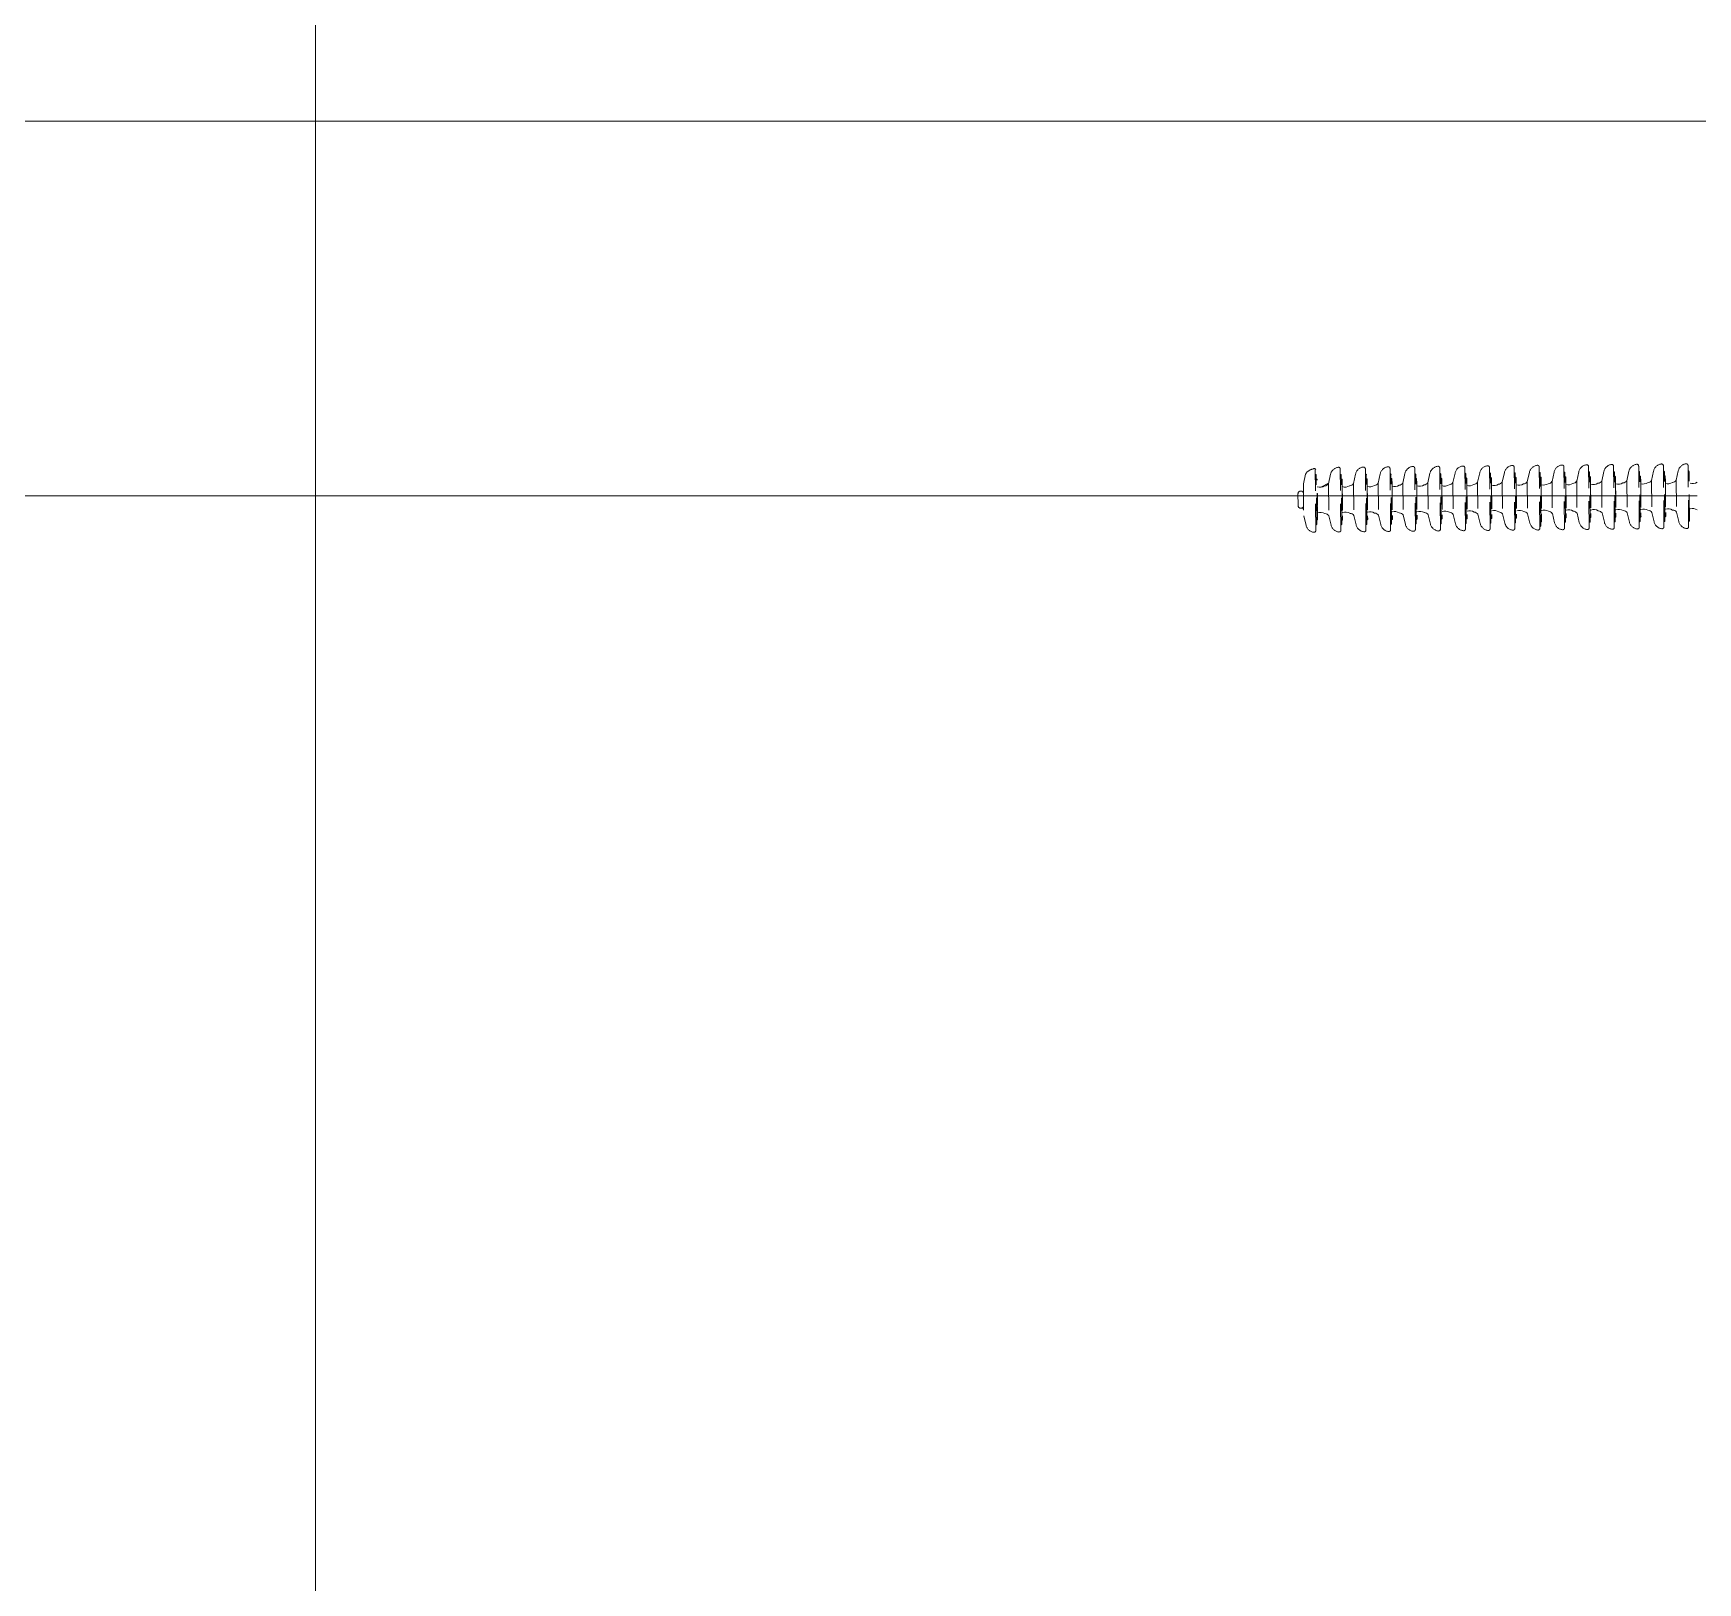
# Model space of a CAD drawing. Header units: inches. Extents: x 3989 to 4711, y 2881 to 3348.
# Drawn here: x 4148.26 to 4179.83, y 3070.32 to 3099.73 of the extents above; entities that cross this region are included whole.
import ezdxf

# ---------------------------------------------------------------- set-up
doc = ezdxf.new("R2010")
doc.units = ezdxf.units.IN
doc.header["$MEASUREMENT"] = 0
doc.linetypes.add('DASHED', pattern=[0.75, 0.5, -0.25])
doc.layers.add('COTAS', color=4, linetype='Continuous')
doc.layers.add('medidas', color=3, linetype='Continuous')

# ---------------------------------------------------------------- blocks, each defined once
blk = doc.blocks.new('*U13')
at = {"color": 0, "linetype": 'DASHED', "lineweight": 0}
for p, q in [((-106.075, -122.639), (-106.066, -121.702)), ((-106.075, -121.781), (-106.067, -121.781)), ((-106.059, -122.75), (-106.048, -121.59)), ((-106.057, -121.693), (-106.049, -121.693)), ((-105.862, -121.69), (-105.822, -121.87)), ((-105.822, -121.87), (-105.828, -122.475)), ((-105.617, -121.879), (-105.623, -122.484)), ((-105.607, -122.643), (-105.598, -121.706)), ((-105.607, -121.786), (-105.599, -121.786)), ((-105.591, -122.755), (-105.579, -121.595)), ((-105.589, -121.698), (-105.58, -121.698)), ((-105.394, -121.695), (-105.354, -121.875)), ((-105.354, -121.875), (-105.36, -122.48)), ((-105.139, -122.648), (-105.129, -121.711)), ((-105.139, -121.791), (-105.13, -121.791)), ((-105.123, -122.76), (-105.111, -121.6)), ((-105.121, -121.703), (-105.112, -121.703)), ((-104.925, -121.7), (-104.885, -121.88)), ((-104.885, -121.88), (-104.891, -122.485)), ((-104.664, -122.653), (-104.654, -121.716)), ((-104.664, -121.795), (-104.655, -121.795)), ((-104.648, -122.764), (-104.636, -121.605)), ((-104.646, -121.707), (-104.637, -121.707)), ((-104.45, -121.705), (-104.41, -121.884)), ((-104.189, -122.658), (-104.179, -121.721)), ((-104.189, -121.8), (-104.18, -121.8)), ((-104.173, -122.769), (-104.161, -121.609)), ((-104.17, -121.712), (-104.162, -121.712)), ((-103.975, -121.709), (-103.935, -121.889)), ((-103.72, -122.662), (-103.711, -121.725)), ((-103.72, -121.805), (-103.712, -121.805)), ((-103.704, -122.774), (-103.693, -121.614)), ((-103.702, -121.717), (-103.694, -121.717)), ((-103.507, -121.714), (-103.467, -121.894)), ((-103.253, -122.739), (-103.243, -121.802)), ((-103.252, -122.668), (-103.243, -121.731)), ((-103.252, -121.81), (-103.243, -121.81)), ((-103.236, -122.779), (-103.224, -121.619)), ((-103.236, -122.779), (-103.224, -121.619)), ((-103.234, -121.722), (-103.225, -121.722)), ((-103.038, -121.719), (-102.998, -121.899)), ((-102.777, -122.672), (-102.768, -121.735)), ((-102.777, -122.672), (-102.768, -121.735)), ((-102.777, -121.814), (-102.768, -121.815)), ((-102.761, -122.784), (-102.749, -121.624)), ((-102.761, -122.784), (-102.749, -121.624)), ((-102.759, -121.726), (-102.75, -121.727)), ((-102.563, -121.724), (-102.523, -121.903)), ((-102.309, -122.677), (-102.299, -121.74)), ((-102.309, -121.819), (-102.3, -121.819)), ((-102.293, -122.788), (-102.281, -121.629)), ((-102.291, -121.731), (-102.282, -121.731)), ((-102.095, -121.728), (-102.055, -121.908)), ((-101.841, -122.682), (-101.831, -121.745)), ((-101.84, -121.824), (-101.832, -121.824)), ((-101.824, -122.793), (-101.813, -121.634)), ((-101.822, -121.736), (-101.814, -121.736)), ((-101.627, -121.734), (-101.587, -121.913)), ((-101.365, -122.686), (-101.356, -121.749)), ((-101.365, -121.829), (-101.357, -121.829)), ((-101.349, -122.798), (-101.337, -121.638)), ((-101.347, -121.741), (-101.339, -121.741)), ((-101.152, -121.738), (-101.112, -121.918)), ((-100.89, -122.691), (-100.881, -121.754)), ((-100.89, -121.834), (-100.882, -121.834)), ((-100.874, -122.803), (-100.862, -121.643)), ((-100.872, -121.746), (-100.863, -121.746)), ((-100.677, -121.743), (-100.637, -121.923)), ((-100.422, -122.696), (-100.412, -121.759)), ((-100.422, -121.838), (-100.413, -121.838)), ((-100.406, -122.808), (-100.394, -121.648)), ((-100.404, -121.75), (-100.395, -121.75)), ((-100.208, -121.748), (-100.168, -121.927)), ((-99.954, -122.701), (-99.944, -121.764)), ((-99.954, -121.843), (-99.945, -121.844)), ((-99.938, -122.813), (-99.926, -121.653)), ((-99.936, -121.755), (-99.927, -121.756)), ((-99.74, -121.753), (-99.7, -121.932)), ((-99.479, -122.706), (-99.469, -121.768)), ((-99.479, -121.848), (-99.47, -121.848)), ((-99.462, -122.817), (-99.451, -121.657)), ((-99.46, -121.76), (-99.452, -121.76)), ((-99.265, -121.757), (-99.225, -121.937)), ((-99.02, -122.615), (-99.012, -121.855)), ((-99.003, -122.704), (-98.994, -121.767)), ((-99.003, -121.846), (-98.995, -121.846)), ((-98.987, -122.815), (-98.975, -121.655)), ((-98.987, -122.822), (-98.976, -121.662)), ((-98.985, -121.758), (-98.977, -121.758)), ((-98.79, -121.755), (-98.75, -121.935)), ((-105.621, -122.286), (-105.619, -122.063)), ((-105.149, -121.884), (-105.155, -122.489)), ((-105.153, -122.292), (-105.15, -122.068)), ((-104.673, -121.888), (-104.68, -122.493)), ((-104.677, -122.296), (-104.675, -122.072)), ((-104.41, -121.884), (-104.416, -122.489)), ((-104.198, -121.893), (-104.204, -122.498)), ((-104.202, -122.301), (-104.2, -122.077)), ((-103.935, -121.889), (-103.941, -122.494)), ((-103.73, -121.898), (-103.736, -122.503)), ((-103.734, -122.306), (-103.732, -122.082)), ((-103.467, -121.894), (-103.473, -122.499)), ((-103.262, -121.903), (-103.268, -122.508)), ((-103.266, -122.311), (-103.264, -122.087)), ((-102.998, -121.899), (-103.005, -122.504)), ((-102.787, -121.907), (-102.793, -122.513)), ((-102.791, -122.315), (-102.788, -122.092)), ((-102.523, -121.903), (-102.529, -122.509)), ((-102.318, -121.912), (-102.324, -122.517)), ((-102.322, -122.32), (-102.32, -122.096)), ((-102.055, -121.908), (-102.061, -122.513)), ((-101.85, -121.917), (-101.856, -122.522)), ((-101.854, -122.325), (-101.852, -122.101)), ((-101.587, -121.913), (-101.593, -122.518)), ((-101.375, -121.922), (-101.381, -122.527)), ((-101.379, -122.329), (-101.377, -122.106)), ((-101.112, -121.918), (-101.118, -122.523)), ((-100.9, -121.927), (-100.906, -122.532)), ((-100.904, -122.334), (-100.902, -122.111)), ((-100.637, -121.923), (-100.643, -122.528)), ((-100.432, -121.931), (-100.438, -122.536)), ((-100.436, -122.339), (-100.433, -122.115)), ((-100.168, -121.927), (-100.174, -122.532)), ((-99.963, -121.936), (-99.969, -122.542)), ((-99.967, -122.344), (-99.965, -122.121)), ((-99.7, -121.932), (-99.706, -122.538)), ((-99.488, -121.941), (-99.494, -122.546)), ((-99.492, -122.349), (-99.49, -122.125)), ((-99.225, -121.937), (-99.231, -122.542)), ((-99.017, -122.347), (-99.015, -122.123)), ((-98.75, -121.935), (-98.756, -122.547)), ((-98.754, -122.343), (-98.752, -122.119)), ((-98.65, -122.344), (-98.648, -122.12)), ((-105.872, -122.654), (-105.828, -122.475)), ((-105.403, -122.659), (-105.36, -122.48)), ((-104.935, -122.664), (-104.891, -122.485)), ((-104.46, -122.668), (-104.416, -122.489)), ((-103.985, -122.673), (-103.941, -122.494)), ((-103.517, -122.678), (-103.473, -122.499)), ((-103.048, -122.683), (-103.005, -122.504)), ((-102.573, -122.687), (-102.529, -122.509)), ((-106.067, -122.647), (-106.058, -122.647)), ((-105.615, -122.564), (-105.606, -122.564)), ((-105.599, -122.652), (-105.59, -122.652)), ((-105.147, -122.569), (-105.138, -122.569)), ((-105.13, -122.657), (-105.122, -122.657)), ((-104.672, -122.573), (-104.663, -122.573)), ((-104.655, -122.662), (-104.647, -122.662)), ((-104.197, -122.578), (-104.188, -122.578)), ((-104.18, -122.666), (-104.171, -122.667)), ((-103.728, -122.583), (-103.72, -122.583)), ((-103.712, -122.671), (-103.703, -122.671)), ((-103.244, -122.747), (-103.236, -122.748)), ((-102.768, -122.681), (-102.76, -122.681)), ((-102.317, -122.597), (-102.308, -122.597)), ((-102.3, -122.686), (-102.292, -122.686)), ((-102.105, -122.692), (-102.061, -122.513)), ((-101.848, -122.602), (-101.84, -122.602)), ((-101.832, -122.691), (-101.823, -122.691)), ((-101.637, -122.697), (-101.593, -122.518)), ((-101.373, -122.607), (-101.365, -122.607)), ((-101.357, -122.695), (-101.348, -122.695)), ((-101.161, -122.702), (-101.118, -122.523)), ((-100.898, -122.612), (-100.889, -122.612)), ((-100.882, -122.7), (-100.873, -122.7)), ((-100.686, -122.707), (-100.643, -122.528)), ((-100.43, -122.616), (-100.421, -122.616)), ((-100.413, -122.705), (-100.405, -122.705)), ((-100.218, -122.711), (-100.174, -122.532)), ((-99.962, -122.621), (-99.953, -122.621)), ((-99.945, -122.71), (-99.937, -122.71)), ((-99.75, -122.716), (-99.706, -122.538)), ((-99.486, -122.626), (-99.478, -122.626)), ((-99.47, -122.714), (-99.461, -122.714)), ((-99.275, -122.721), (-99.231, -122.542)), ((-98.8, -122.726), (-98.756, -122.547))]:
    blk.add_line(p, q, dxfattribs=at)
at = {"color": 0, "lineweight": 0}
for p, q in [((-105.617, -121.879), (-105.616, -121.794)), ((-105.149, -121.884), (-105.148, -121.799)), ((-104.673, -121.888), (-104.673, -121.804)), ((-104.198, -121.893), (-104.197, -121.809)), ((-103.73, -121.898), (-103.729, -121.813)), ((-103.262, -121.903), (-103.261, -121.819)), ((-102.787, -121.907), (-102.786, -121.823)), ((-102.318, -121.912), (-102.317, -121.828)), ((-101.85, -121.917), (-101.849, -121.833)), ((-101.375, -121.922), (-101.374, -121.837)), ((-100.9, -121.927), (-100.899, -121.842)), ((-100.432, -121.931), (-100.431, -121.847)), ((-99.963, -121.936), (-99.962, -121.852)), ((-99.488, -121.941), (-99.487, -121.856)), ((-99.079, -122.004), (-99.228, -121.924)), ((-105.624, -122.555), (-105.623, -122.484)), ((-105.155, -122.56), (-105.155, -122.489)), ((-104.68, -122.565), (-104.68, -122.493)), ((-104.205, -122.569), (-104.204, -122.498)), ((-103.737, -122.574), (-103.736, -122.503)), ((-103.269, -122.579), (-103.268, -122.508)), ((-103.269, -122.65), (-103.269, -122.579)), ((-102.793, -122.584), (-102.793, -122.513)), ((-102.325, -122.588), (-102.324, -122.517)), ((-101.857, -122.594), (-101.856, -122.522)), ((-101.382, -122.598), (-101.381, -122.527)), ((-100.907, -122.603), (-100.906, -122.532)), ((-100.438, -122.608), (-100.438, -122.536)), ((-99.97, -122.613), (-99.969, -122.542)), ((-99.495, -122.617), (-99.494, -122.546))]:
    blk.add_line(p, q, dxfattribs=at)
blk.add_lwpolyline([(-98.734, -122.391), (-98.755, -122.43)], dxfattribs=at)
at = {"color": 0, "linetype": 'DASHED', "lineweight": 0}
for centre, radius, start, end in [((-106.013, -121.591), 0.0346, 82.7008, 179.4188), ((-106.031, -121.728), 0.173, 12.5488, 82.7008), ((-105.545, -121.595), 0.0346, 82.7008, 179.4188), ((-105.562, -121.733), 0.173, 12.5488, 82.7008), ((-106.057, -121.702), 0.00864, 89.4188, 179.4188), ((-105.607, -121.794), 0.00864, 89.4188, 179.4188), ((-105.589, -121.706), 0.00864, 89.4188, 179.4188), ((-105.139, -121.8), 0.00864, 89.4188, 179.4188), ((-105.121, -121.711), 0.00864, 89.4188, 179.4188), ((-105.076, -121.601), 0.0346, 82.7008, 179.4188), ((-105.094, -121.738), 0.173, 12.5488, 82.7008), ((-104.664, -121.804), 0.00864, 89.4188, 179.4188), ((-104.646, -121.716), 0.00864, 89.4188, 179.4188), ((-104.601, -121.605), 0.0346, 82.7008, 179.4188), ((-104.619, -121.742), 0.173, 12.5488, 82.7008), ((-104.189, -121.809), 0.00864, 89.4188, 179.4188), ((-104.171, -121.721), 0.00864, 89.4188, 179.4188), ((-104.126, -121.61), 0.0346, 82.7008, 179.4188), ((-104.144, -121.747), 0.173, 12.5488, 82.7008), ((-103.72, -121.814), 0.00864, 89.4188, 179.4188), ((-103.702, -121.726), 0.00864, 89.4188, 179.4188), ((-103.658, -121.615), 0.0346, 82.7008, 179.4188), ((-103.676, -121.752), 0.173, 12.5488, 82.7008), ((-103.252, -121.819), 0.00864, 89.4188, 179.4188), ((-103.234, -121.731), 0.00864, 89.4188, 179.4188), ((-103.19, -121.62), 0.0346, 82.7008, 179.4188), ((-103.207, -121.757), 0.173, 12.5488, 82.7008), ((-102.777, -121.823), 0.00864, 89.4188, 179.4188), ((-102.759, -121.735), 0.00864, 89.4188, 179.4188), ((-102.715, -121.624), 0.0346, 82.7008, 179.4188), ((-102.732, -121.761), 0.173, 12.5488, 82.7008), ((-102.309, -121.828), 0.00864, 89.4188, 179.4188), ((-102.291, -121.74), 0.00864, 89.4188, 179.4188), ((-102.246, -121.629), 0.0346, 82.7008, 179.4188), ((-102.264, -121.766), 0.173, 12.5488, 82.7008), ((-101.841, -121.833), 0.00864, 89.4188, 179.4188), ((-101.822, -121.745), 0.00864, 89.4188, 179.4188), ((-101.778, -121.634), 0.0346, 82.7008, 179.4188), ((-101.796, -121.771), 0.173, 12.5488, 82.7008), ((-101.365, -121.837), 0.00864, 89.4188, 179.4188), ((-101.347, -121.749), 0.00864, 89.4188, 179.4188), ((-101.303, -121.638), 0.0346, 82.7008, 179.4188), ((-101.32, -121.776), 0.173, 12.5488, 82.7008), ((-100.89, -121.842), 0.00864, 89.4188, 179.4188), ((-100.872, -121.754), 0.00864, 89.4188, 179.4188), ((-100.828, -121.643), 0.0346, 82.7008, 179.4188), ((-100.845, -121.78), 0.173, 12.5488, 82.7008), ((-100.422, -121.847), 0.00864, 89.4188, 179.4188), ((-100.404, -121.759), 0.00864, 89.4188, 179.4188), ((-100.359, -121.648), 0.0346, 82.7008, 179.4188), ((-100.377, -121.785), 0.173, 12.5488, 82.7008), ((-99.954, -121.852), 0.00864, 89.4188, 179.4188), ((-99.936, -121.764), 0.00864, 89.4188, 179.4188), ((-99.891, -121.653), 0.0346, 82.7008, 179.4188), ((-99.909, -121.79), 0.173, 12.5488, 82.7008), ((-99.479, -121.857), 0.00864, 89.4188, 179.4188), ((-99.46, -121.769), 0.00864, 89.4188, 179.4188), ((-99.416, -121.658), 0.0346, 82.7008, 179.4188), ((-99.434, -121.795), 0.173, 12.5488, 82.7008), ((-99.003, -121.855), 0.00864, 89.4188, 179.4188), ((-98.985, -121.767), 0.00864, 89.4188, 179.4188), ((-98.955, -121.683), 0.0346, 57.726, 154.4439), ((-98.971, -121.861), 0.21, 30.153, 80.354), ((-98.7, -122.126), 0.0522, 352.1235, 186.7141), ((-98.702, -122.35), 0.0522, 172.1235, 6.7141), ((-106.067, -122.639), 0.00864, 179.4188, 269.4188), ((-106.025, -122.751), 0.0346, 179.4188, 276.1367), ((-106.04, -122.613), 0.173, 276.1367, 346.2887), ((-105.615, -122.555), 0.00864, 179.4188, 269.4188), ((-105.599, -122.643), 0.00864, 179.4188, 269.4188), ((-105.556, -122.755), 0.0346, 179.4188, 276.1367), ((-105.571, -122.618), 0.173, 276.1367, 346.2887), ((-105.147, -122.56), 0.00864, 179.4188, 269.4188), ((-105.13, -122.649), 0.00864, 179.4188, 269.4188), ((-105.088, -122.76), 0.0346, 179.4188, 276.1367), ((-105.103, -122.623), 0.173, 276.1367, 346.2887), ((-104.672, -122.565), 0.00864, 179.4188, 269.4188), ((-104.655, -122.653), 0.00864, 179.4188, 269.4188), ((-104.613, -122.765), 0.0346, 179.4188, 276.1367), ((-104.628, -122.627), 0.173, 276.1367, 346.2887), ((-104.196, -122.569), 0.00864, 179.4188, 269.4188), ((-104.18, -122.658), 0.00864, 179.4188, 269.4188), ((-104.138, -122.77), 0.0346, 179.4188, 276.1367), ((-104.153, -122.632), 0.173, 276.1367, 346.2887), ((-103.728, -122.574), 0.00864, 179.4188, 269.4188), ((-103.712, -122.663), 0.00864, 179.4188, 269.4188), ((-103.67, -122.774), 0.0346, 179.4188, 276.1367), ((-103.684, -122.637), 0.173, 276.1367, 346.2887), ((-103.261, -122.65), 0.00864, 179.4188, 269.4188), ((-103.244, -122.739), 0.00864, 179.4188, 269.4188), ((-103.201, -122.78), 0.0346, 179.4188, 276.1367), ((-103.216, -122.642), 0.173, 276.1367, 346.2887), ((-102.785, -122.584), 0.00864, 179.4188, 269.4188), ((-102.768, -122.672), 0.00864, 179.4188, 269.4188), ((-102.726, -122.784), 0.0346, 179.4188, 276.1367), ((-102.741, -122.646), 0.173, 276.1367, 346.2887), ((-102.317, -122.589), 0.00864, 179.4188, 269.4188), ((-102.3, -122.677), 0.00864, 179.4188, 269.4188), ((-102.258, -122.789), 0.0346, 179.4188, 276.1367), ((-102.273, -122.651), 0.173, 276.1367, 346.2887), ((-101.848, -122.594), 0.00864, 179.4188, 269.4188), ((-101.832, -122.682), 0.00864, 179.4188, 269.4188), ((-101.79, -122.794), 0.0346, 179.4188, 276.1367), ((-101.805, -122.656), 0.173, 276.1367, 346.2887), ((-101.373, -122.598), 0.00864, 179.4188, 269.4188), ((-101.357, -122.686), 0.00864, 179.4188, 269.4188), ((-101.315, -122.798), 0.0346, 179.4188, 276.1367), ((-101.329, -122.661), 0.173, 276.1367, 346.2887), ((-100.898, -122.603), 0.00864, 179.4188, 269.4188), ((-100.882, -122.691), 0.00864, 179.4188, 269.4188), ((-100.84, -122.803), 0.0346, 179.4188, 276.1367), ((-100.854, -122.666), 0.173, 276.1367, 346.2887), ((-100.43, -122.608), 0.00864, 179.4188, 269.4188), ((-100.413, -122.696), 0.00864, 179.4188, 269.4188), ((-100.371, -122.808), 0.0346, 179.4188, 276.1367), ((-100.386, -122.67), 0.173, 276.1367, 346.2887), ((-99.961, -122.613), 0.00864, 179.4188, 269.4188), ((-99.945, -122.701), 0.00864, 179.4188, 269.4188), ((-99.903, -122.813), 0.0346, 179.4188, 276.1367), ((-99.918, -122.675), 0.173, 276.1367, 346.2887), ((-99.486, -122.617), 0.00864, 179.4188, 269.4188), ((-99.47, -122.706), 0.00864, 179.4188, 269.4188), ((-99.428, -122.817), 0.0346, 179.4188, 276.1367), ((-99.443, -122.68), 0.173, 276.1367, 346.2887), ((-99.011, -122.615), 0.00864, 179.4188, 269.4188), ((-98.995, -122.705), 0.00864, 179.4188, 269.4188), ((-98.953, -122.822), 0.0346, 179.4188, 276.1367), ((-98.968, -122.685), 0.173, 276.1367, 346.2887)]:
    blk.add_arc(centre, radius, start, end, dxfattribs=at)
at = {"color": 0, "lineweight": 0}
for centre, radius, start, end in [((-105.743, -121.816), 0.0951, 214.3765, 266.1931), ((-105.275, -121.821), 0.0951, 214.3765, 266.1931), ((-104.807, -121.826), 0.0951, 214.3765, 266.1931), ((-106.132, -121.778), 0.154, 236.2975, 287.6703), ((-105.664, -121.783), 0.154, 236.2975, 287.6703), ((-105.196, -121.788), 0.154, 236.2975, 287.6703), ((-104.728, -121.792), 0.154, 236.2975, 290.3874), ((-104.332, -121.831), 0.0951, 214.3765, 266.1931), ((-104.252, -121.797), 0.154, 236.2975, 290.3874), ((-103.856, -121.835), 0.0951, 214.3765, 266.1931), ((-103.777, -121.802), 0.154, 236.2975, 287.6703), ((-103.388, -121.84), 0.0951, 214.3765, 266.1931), ((-103.309, -121.807), 0.154, 236.2975, 287.6703), ((-102.92, -121.845), 0.0951, 214.3765, 266.1931), ((-102.841, -121.812), 0.154, 236.2975, 290.3874), ((-102.445, -121.85), 0.0951, 214.3765, 266.1931), ((-102.366, -121.816), 0.154, 236.2975, 287.6703), ((-101.977, -121.855), 0.0951, 214.3765, 266.1931), ((-101.897, -121.821), 0.154, 236.2975, 287.6703), ((-101.508, -121.859), 0.0951, 214.3765, 266.1931), ((-101.429, -121.826), 0.154, 236.2975, 290.3874), ((-101.033, -121.864), 0.0951, 214.3765, 266.1931), ((-100.954, -121.831), 0.154, 236.2975, 290.3874), ((-100.558, -121.869), 0.0951, 214.3765, 266.1931), ((-100.479, -121.836), 0.154, 236.2975, 287.6703), ((-100.09, -121.874), 0.0951, 214.3765, 266.1931), ((-100.011, -121.84), 0.154, 236.2975, 287.6703), ((-99.622, -121.878), 0.0951, 214.3765, 266.1931), ((-99.542, -121.845), 0.154, 236.2975, 290.3874), ((-99.146, -121.883), 0.0951, 214.3765, 266.1931), ((-99.067, -121.85), 0.154, 236.2975, 290.3874), ((-106.14, -122.561), 0.154, 71.1672, 122.5401), ((-105.751, -122.53), 0.0951, 92.6444, 144.4611), ((-105.672, -122.565), 0.154, 71.1672, 122.5401), ((-105.282, -122.535), 0.0951, 92.6444, 144.4611), ((-105.204, -122.57), 0.154, 71.1672, 122.5401), ((-104.814, -122.54), 0.0951, 92.6444, 144.4611), ((-104.735, -122.575), 0.154, 68.4501, 122.5401), ((-104.339, -122.545), 0.0951, 92.6444, 144.4611), ((-104.26, -122.58), 0.154, 68.4501, 122.5401), ((-103.864, -122.55), 0.0951, 92.6444, 144.4611), ((-103.785, -122.584), 0.154, 71.1672, 122.5401), ((-103.395, -122.554), 0.0951, 92.6444, 144.4611), ((-103.317, -122.589), 0.154, 71.1672, 122.5401), ((-102.927, -122.559), 0.0951, 92.6444, 144.4611), ((-102.849, -122.594), 0.154, 71.1672, 122.5401), ((-102.452, -122.564), 0.0951, 92.6444, 144.4611), ((-102.374, -122.599), 0.154, 71.1672, 122.5401), ((-101.984, -122.569), 0.0951, 92.6444, 144.4611), ((-101.905, -122.604), 0.154, 71.1672, 122.5401), ((-101.516, -122.573), 0.0951, 92.6444, 144.4611), ((-101.437, -122.608), 0.154, 68.4501, 122.5401), ((-101.04, -122.578), 0.0951, 92.6444, 144.4611), ((-100.962, -122.613), 0.154, 68.4501, 122.5401), ((-100.565, -122.583), 0.0951, 92.6444, 144.4611), ((-100.487, -122.618), 0.154, 71.1672, 122.5401), ((-100.097, -122.588), 0.0951, 92.6444, 144.4611), ((-100.019, -122.623), 0.154, 71.1672, 122.5401), ((-99.629, -122.593), 0.0951, 92.6444, 144.4611), ((-99.55, -122.627), 0.154, 68.4501, 122.5401), ((-99.154, -122.597), 0.0951, 92.6444, 144.4611), ((-99.075, -122.632), 0.154, 68.4501, 122.5401)]:
    blk.add_arc(centre, radius, start, end, dxfattribs=at)
at = {"layer": 'COTAS', "color": 0, "lineweight": 0}
blk.add_line((-79.84, -122.168), (-106.223, -122.168), dxfattribs=at)
at = {"layer": 'medidas', "color": 0, "lineweight": 0}
for p, q in [((-99.011, -122.624), (-99.003, -122.624)), ((-98.995, -122.714), (-98.986, -122.714))]:
    blk.add_line(p, q, dxfattribs=at)
blk = doc.blocks.new('*U14')
at = {"color": 0, "linetype": 'ByBlock', "lineweight": -2, "transparency": 16777216}
blk.add_blockref('*U13', (260, 60), dxfattribs=at)

msp = doc.modelspace()

# ---------------------------------------------------------------- linework, layer by layer
at = {"lineweight": 0}
for p, q in [((4153.61277, 3251.23348), (4153.61277, 3018.6165)), ((4153.52538, 3090.94912), (4090.65559, 3090.94912))]:
    msp.add_line(p, q, dxfattribs=at)
at = {"color": 3, "lineweight": 0}
msp.add_line((4288.29073, 3098.0598), (4060.89654, 3098.0598), dxfattribs=at)

# ---------------------------------------------------------------- block references
at = {"lineweight": 0, "xscale": -1}
msp.add_blockref('*U14', (4333.6009, 3153.11752), dxfattribs=at)

doc.saveas('drawing.dxf')
